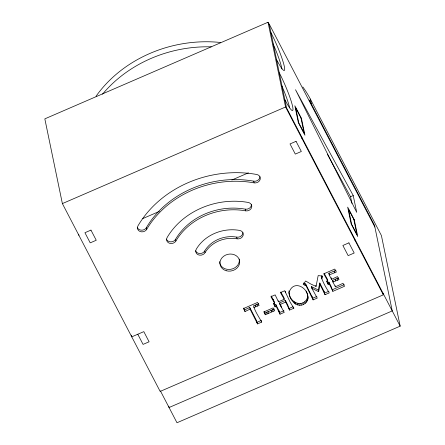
<?xml version="1.0" encoding="UTF-8"?>
<svg xmlns="http://www.w3.org/2000/svg" width="445" height="445" viewBox="0 0 445 445"><rect width="100%" height="100%" fill="white"/><g stroke="black" fill="none" stroke-linecap="round" stroke-linejoin="round"><path stroke-width="0.67" d="M289.233 291.998C294.078 278.303 310.96 289.25 307.523 300.603C300.431 311.6 288.087 301.009 289 290.88M307.973 298.89L307.467 294.623M318.27 290.001L311.5 286.602L311.845 288.282L318.614 291.681L318.27 290.001L319.788 283.014L324.021 291.303L325.045 294.712L329.283 292.882C326.191 287.926 323.081 282.731 321.329 277.174L321.746 275.744L322.091 277.419L321.674 278.854M318.614 291.681L320.133 284.694L319.788 283.014M311.845 288.282L317.257 298.083L313.113 299.88L306.004 285.64L303.184 284.477L305.654 281.001L310.716 283.982L316.039 286.435L318.175 275.583L322.564 276.089L322.091 277.419M289.15 293.416C290.463 303.501 304.063 308.185 307.628 297.21M328.877 282.069L329.222 283.749L328.126 284.349L327.776 282.675L328.877 282.069L331.13 286.396L332.866 291.33L344.547 286.274L343.006 283.309L335.408 286.825L332.91 282.024L332.56 280.344L338.667 277.925M275.844 304.575L276.189 306.255L275.105 306.883L274.76 305.203L275.844 304.575L278.987 310.766L280.022 314.203L284.26 312.368L279.899 304.58L279.555 302.906L285.378 300.381L287.676 304.786L289.556 310.076L293.822 308.229L293.594 307.106M265.309 314.754L263.835 311.923L273.18 307.879L274.654 310.71L265.309 314.754L264.959 313.08L274.304 309.03M249.74 307.439L250.09 309.119L245.011 311.545L244.667 309.865L249.74 307.439L256.426 320.422L257.516 323.899L261.721 322.08L261.376 320.4M269.331 24.787L268.012 22.25L44.828 118.854L62.378 203.593L160.161 391.428L383.345 294.824L382.995 293.149M62.378 203.593L285.562 106.989L268.012 22.25M142.795 218.562L159.338 211.403M231.862 180.008L248.405 172.849M351.934 203.443L350.543 196.735L353.235 195.566L295.513 89.734L356.712 212.348L353.235 195.566M258.779 303.757L253.483 305.826C255.169 311.639 258.795 316.807 261.721 322.08M332.91 282.024L339.018 279.605L337.449 276.59L331.514 279.349L329.205 274.915L328.861 273.241L335.997 270.376M253.828 307.501L259.129 305.431L257.572 302.444L243.46 308.552L245.011 311.545M329.205 274.915L336.348 272.056L334.79 269.064L323.76 273.836L327.748 280.917L326.558 281.335L328.126 284.349M275.105 306.883L273.48 303.763L274.704 303.395L270.916 296.709L275.155 294.879L278.453 301.805L284.283 299.279L283.932 297.605L280.806 292.037M279.899 304.58L285.729 302.06L285.378 300.381M257.166 322.219L260.776 320.661M279.677 312.524L283.91 310.688M289.211 308.396L292.866 306.811M313.113 299.88L312.763 298.2L316.907 296.409M324.694 293.038L328.933 291.202M332.515 289.651L344.202 284.594M302.828 86.942A122.509 104.825 -11.7 0 1 310.365 99.068L381.404 235.533L400.172 326.146L176.988 422.75L160.411 390.905M303.44 283.031L305.654 283.96L312.763 298.2M293.822 308.229L290.173 302.161L284.722 290.735L280.45 292.582L284.283 299.279M271.183 295.975L274.354 301.716L274.704 303.395M324.066 273.224L327.403 279.238L327.748 280.917M327.32 154.154L350.543 196.735M309.125 99.98A122.509 104.825 -11.7 0 1 311.411 104.102L374.518 225.337L392.245 310.916L169.061 407.52L168.777 406.163M374.868 227.017L269.158 23.947L286.536 107.851L400.172 326.146M285.562 106.989L383.345 294.824M328.861 273.241L329.439 274.348M332.56 280.344L333.183 281.546M329.222 283.749L332.866 291.33M326.836 280.862L327.776 282.675M320.133 284.694L325.045 294.712M285.729 302.06L289.556 310.076M276.189 306.255L280.022 314.203M273.675 303.123L274.76 305.203M264.074 311.378L264.959 313.08M250.09 309.119L257.516 323.899M243.732 308.074L244.667 309.865M137.783 334.245L143.067 344.397L149.097 341.788L143.813 331.636L131.748 336.854L131.403 335.18M311.5 286.602L312.663 288.877M279.555 302.906L280.066 303.913M281.079 305.91L280.322 304.419L280.673 306.099M321.329 277.174L321.891 278.292M306.182 291.058L307.373 294.084M354.587 238.576L354.932 240.25M310.365 99.068L311.411 104.102M337.026 278.475L337.377 280.155M334.156 271.011L334.501 272.69M335.397 279.121L335.741 280.795M335.174 285.707L335.408 286.825M331.169 277.669L331.514 279.349M301.732 137.043L302.077 138.718M328.416 282.286L328.76 283.966M324.021 291.303L324.372 292.982M315.805 285.317L316.039 286.435M312.09 296.47L312.44 298.144M305.654 283.96L306.004 285.64M307.651 295.708L307.996 297.388M304.647 283.493L304.997 285.173M307.172 298.923L307.523 300.603M306.243 300.414L306.588 302.094M304.825 301.677L305.175 303.357M302.934 302.711L303.279 304.391M300.853 303.395L301.204 305.075M298.89 303.601L299.24 305.281M297.043 303.329L297.388 305.009M295.302 302.578L295.652 304.258M294.017 301.643L294.362 303.318M288.983 292.354L289.217 293.472M285.173 291.375L285.406 292.499M281.195 306.466L281.429 307.584M259.963 176.71A4.967 4.25 -11.7 0 1 253.75 181.176L254.095 182.851A94.362 80.745 -11.7 0 0 146.733 229.325A4.967 4.25 -11.7 0 1 140.064 231.483A4.967 4.25 -11.7 0 1 137.983 225.821A104.297 89.245 -11.7 0 1 256.648 174.462A4.967 4.25 -11.7 0 1 260.141 179.507A4.967 4.25 -11.7 0 1 254.095 182.851M278.225 300.686L278.453 301.805M278.987 310.766L279.338 312.44M273.453 299.986L273.803 301.666M273.124 299.357L273.475 301.037M272.696 309.57L273.041 311.244M271.094 310.198L271.444 311.873M268.012 311.533L268.357 313.208M266.705 312.145L267.056 313.82M251.447 204.689A4.967 4.25 -11.7 0 1 245.234 209.15L245.579 210.83A61.254 52.41 -11.7 0 0 175.886 240.995A4.967 4.25 -11.7 0 1 169.217 243.154A4.967 4.25 -11.7 0 1 167.142 237.496A71.189 60.909 -11.7 0 1 248.132 202.436A4.967 4.25 -11.7 0 1 251.625 207.481A4.967 4.25 -11.7 0 1 245.579 210.83M256.937 304.391L257.282 306.071M255.163 305.098L255.513 306.772M256.426 320.422L256.771 322.102M242.931 232.668A4.967 4.25 -11.7 0 1 236.718 237.129L237.063 238.809A28.146 24.08 -11.7 0 0 205.045 252.665A4.967 4.25 -11.7 0 1 198.375 254.824A4.967 4.25 -11.7 0 1 196.295 249.167A38.075 32.58 -11.7 0 1 239.616 230.415A4.967 4.25 -11.7 0 1 243.115 235.461A4.967 4.25 -11.7 0 1 237.063 238.809M236.718 237.129A28.146 24.08 -11.7 0 0 204.694 250.991L205.045 252.665M245.234 209.15A61.254 52.41 -11.7 0 0 175.541 239.315L175.886 240.995M253.75 181.176A94.362 80.745 -11.7 0 0 146.383 227.645L146.733 229.325M78.665 234.204L78.893 235.322M146.383 227.645A4.967 4.25 -11.7 0 1 141.566 230.176A4.967 4.25 -11.7 0 1 137.294 227.423M175.541 239.315A4.967 4.25 -11.7 0 1 170.719 241.846A4.967 4.25 -11.7 0 1 166.452 239.093M204.694 250.991A4.967 4.25 -11.7 0 1 199.877 253.517A4.967 4.25 -11.7 0 1 195.605 250.763M239.243 259.096A9.935 8.499 -11.7 0 1 230.321 269.381A9.935 8.499 -11.7 0 1 219.602 261.615M279.276 72.796A26.489 3.226 66.6 0 1 292.626 106.527A26.489 3.226 66.6 0 1 284.839 99.647M270.983 32.758A26.489 3.226 66.6 0 1 284.333 66.489A26.489 3.226 66.6 0 1 276.545 59.608M273.113 43.983A26.489 3.226 66.6 0 1 281.874 68.947M281.919 86.052A26.489 3.226 66.6 0 1 289.612 107.835M102.539 94.179A122.509 104.825 -11.7 0 1 211.219 46.847M96.042 96.231A122.509 104.825 -11.7 0 1 220.609 42.492M90.958 230.104L84.928 232.713L90.213 242.864L96.242 240.256L90.958 230.104M296.047 141.332L290.018 143.941L295.302 154.092L301.332 151.484L296.047 141.332M348.902 242.864L342.873 245.473L348.157 255.625L354.187 253.016L348.902 242.864M301.46 118.442L294.851 105.754L298.328 122.531L304.936 135.224L301.46 118.442M354.276 219.791L347.667 207.103L351.144 223.88L357.752 236.573L354.276 219.791M353.792 219.363L348.502 209.211L351.633 224.313L356.918 234.465L353.792 219.363M300.976 118.014L295.686 107.862L298.818 122.965L304.102 133.116L300.976 118.014M226.232 270.744A9.935 8.499 -11.7 0 0 239.594 260.776A9.935 8.499 -11.7 0 0 223.657 256.248A9.935 8.499 -11.7 0 0 226.232 270.744"/></g></svg>
